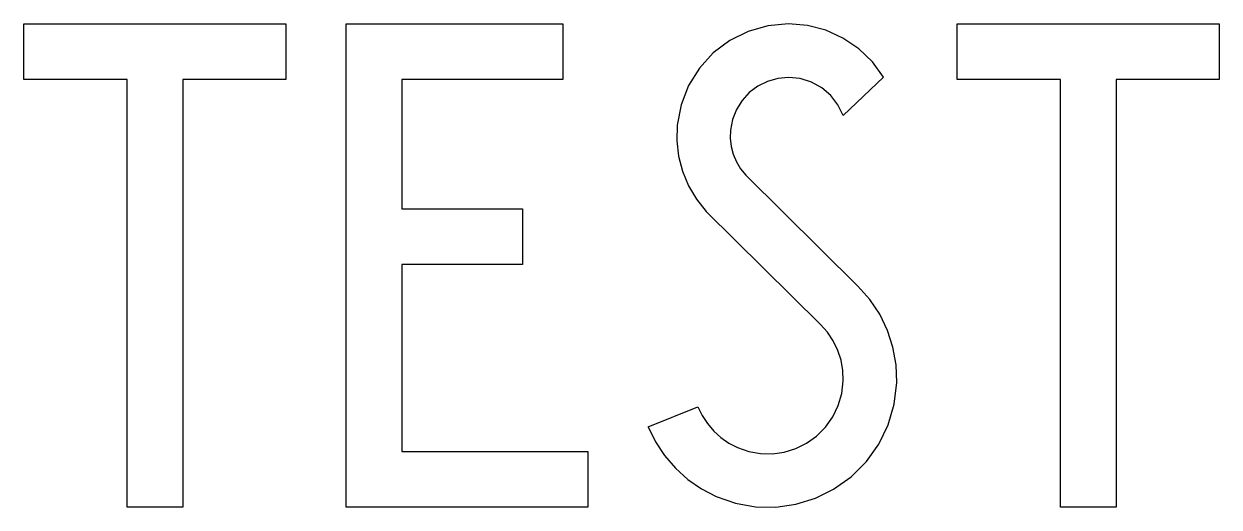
# Model space of a CAD drawing. Header units: metres. Extents: x 5 to 14.89, y 0.5 to 4.5.
import ezdxf

# ---------------------------------------------------------------- set-up
doc = ezdxf.new("R2010")
doc.units = ezdxf.units.M

msp = doc.modelspace()

# ---------------------------------------------------------------- linework, layer by layer
at = {"layer": 'MCD_Layer_0'}
for p, q in [((5, 4.039997), (5, 4.5)), ((5, 4.5), (7.167995, 4.5)), ((7.167995, 4.5), (7.167995, 4.039997)), ((7.667995, 0.5), (7.667995, 4.5)), ((7.667995, 4.5), (9.459995, 4.5)), ((9.459995, 4.5), (9.459995, 4.040005)), ((11.158594, 4.484267), (10.994689, 4.437679)), ((11.328264, 4.5), (11.158594, 4.484267)), ((11.48459, 4.486688), (11.328264, 4.5)), ((11.636421, 4.447159), (11.48459, 4.486688)), ((12.724662, 4.039997), (12.724662, 4.5)), ((12.724662, 4.5), (14.892658, 4.5)), ((14.892658, 4.5), (14.892658, 4.039997)), ((10.842109, 4.361817), (10.706033, 4.259255)), ((10.994689, 4.437679), (10.842109, 4.361817)), ((11.779392, 4.382551), (11.636421, 4.447159)), ((11.909394, 4.29472), (11.779392, 4.382551)), ((10.706033, 4.259255), (10.591079, 4.133474)), ((12.022691, 4.18619), (11.909394, 4.29472)), ((12.116027, 4.060082), (12.022691, 4.18619)), ((10.591079, 4.133474), (10.501145, 3.988742)), ((11.328264, 4.056999), (11.239888, 4.048717)), ((11.425306, 4.047198), (11.328264, 4.056999)), ((12.116027, 4.060082), (11.780501, 3.742666)), ((5.855999, 4.039997), (5, 4.039997)), ((5.855999, 0.5), (5.855999, 4.039997)), ((7.167995, 4.039997), (6.315998, 4.039997)), ((6.315998, 4.039997), (6.315998, 0.5)), ((9.459995, 4.040005), (8.127995, 4.040005)), ((8.127995, 4.040005), (8.127995, 2.968002)), ((10.501145, 3.988742), (10.439286, 3.829969)), ((11.075065, 3.984821), (11.004199, 3.931371)), ((11.154525, 4.024383), (11.075065, 3.984821)), ((11.239888, 4.048717), (11.154525, 4.024383)), ((11.518387, 4.018062), (11.425306, 4.047198)), ((11.603698, 3.970783), (11.518387, 4.018062)), ((11.677744, 3.907299), (11.603698, 3.970783)), ((13.580661, 4.039997), (12.724662, 4.039997)), ((13.580661, 0.5), (13.580661, 4.039997)), ((14.892658, 4.039997), (14.04066, 4.039997)), ((14.04066, 4.039997), (14.04066, 0.5)), ((10.944324, 3.865842), (10.897469, 3.790453)), ((11.004199, 3.931371), (10.944324, 3.865842)), ((11.737493, 3.830208), (11.677744, 3.907299)), ((10.439286, 3.829969), (10.407598, 3.662543)), ((10.897469, 3.790453), (10.865219, 3.707755)), ((11.780501, 3.742666), (11.737493, 3.830208)), ((10.407598, 3.662543), (10.404472, 3.53323)), ((10.865219, 3.707755), (10.848666, 3.620549)), ((10.848666, 3.620549), (10.84702, 3.553145)), ((10.404472, 3.53323), (10.419344, 3.404737)), ((10.84702, 3.553145), (10.854784, 3.48617)), ((10.854784, 3.48617), (10.871807, 3.420931)), ((10.419344, 3.404737), (10.451926, 3.279557)), ((10.871807, 3.420931), (10.897758, 3.358701)), ((10.451926, 3.279557), (10.501586, 3.160118)), ((10.897758, 3.358701), (10.932128, 3.300695)), ((10.932128, 3.300695), (10.974248, 3.248047)), ((10.974248, 3.248047), (11.903775, 2.328537)), ((10.501586, 3.160118), (10.56736, 3.048738)), ((8.127995, 2.968002), (9.127995, 2.968002)), ((9.127995, 2.968002), (9.127995, 2.507999)), ((10.56736, 3.048738), (10.647972, 2.947578)), ((11.59406, 2.011508), (10.647972, 2.947578)), ((9.127995, 2.507999), (8.127995, 2.507999)), ((8.127995, 2.507999), (8.127995, 0.960003)), ((12.001819, 2.218416), (11.903775, 2.328537)), ((12.083772, 2.095848), (12.001819, 2.218416)), ((12.148076, 1.963167), (12.083772, 2.095848)), ((11.65142, 1.94701), (11.59406, 2.011508)), ((11.699379, 1.875247), (11.65142, 1.94701)), ((12.193506, 1.822898), (12.148076, 1.963167)), ((11.737029, 1.797577), (11.699379, 1.875247)), ((11.763657, 1.715473), (11.737029, 1.797577)), ((12.219198, 1.677712), (12.193506, 1.822898)), ((11.778757, 1.63049), (11.763657, 1.715473)), ((11.782044, 1.544239), (11.778757, 1.63049)), ((12.224662, 1.530371), (12.219198, 1.677712)), ((11.76993, 1.440785), (11.782044, 1.544239)), ((12.204011, 1.353362), (12.224662, 1.530371)), ((11.740776, 1.340787), (11.76993, 1.440785)), ((10.167995, 1.165186), (10.579017, 1.330444)), ((10.579017, 1.330444), (10.613886, 1.258113)), ((11.695395, 1.247032), (11.740776, 1.340787)), ((12.154195, 1.182257), (12.204011, 1.353362)), ((10.613886, 1.258113), (10.657765, 1.190864)), ((10.657765, 1.190864), (10.709924, 1.129815)), ((11.635051, 1.162132), (11.695395, 1.247032)), ((10.167995, 1.165186), (10.227671, 1.041176)), ((10.709924, 1.129815), (10.7695, 1.075977)), ((11.476568, 1.028047), (11.561424, 1.088453)), ((11.561424, 1.088453), (11.635051, 1.162132)), ((12.076605, 1.021825), (12.154195, 1.182257)), ((10.227671, 1.041176), (10.302812, 0.925879)), ((10.7695, 1.075977), (10.835502, 1.030246)), ((10.835502, 1.030246), (10.906836, 0.993378)), ((10.906836, 0.993378), (11.000081, 0.961141)), ((11.387919, 0.984741), (11.476568, 1.028047)), ((11.973403, 0.87654), (12.076605, 1.021825)), ((8.127995, 0.960003), (9.667995, 0.960003)), ((9.667995, 0.960003), (9.667995, 0.5)), ((10.302812, 0.925879), (10.392169, 0.821214)), ((11.000081, 0.961141), (11.097229, 0.943924)), ((11.097229, 0.943924), (11.195874, 0.942153)), ((11.195874, 0.942153), (11.293576, 0.955872)), ((11.293576, 0.955872), (11.387919, 0.984741)), ((10.392169, 0.821214), (10.494256, 0.728921)), ((11.847467, 0.750451), (11.973403, 0.87654)), ((10.494256, 0.728921), (10.607373, 0.650536)), ((11.702306, 0.647073), (11.847467, 0.750451)), ((10.607373, 0.650536), (10.729638, 0.587364)), ((11.551021, 0.572965), (11.702306, 0.647073)), ((6.315998, 0.5), (5.855999, 0.5)), ((9.667995, 0.5), (7.667995, 0.5)), ((10.729638, 0.587364), (10.888851, 0.532317)), ((10.888851, 0.532317), (11.054733, 0.502953)), ((11.054733, 0.502953), (11.223168, 0.5)), ((11.223168, 0.5), (11.389977, 0.523532)), ((11.389977, 0.523532), (11.551021, 0.572965)), ((14.04066, 0.5), (13.580661, 0.5))]:
    msp.add_line(p, q, dxfattribs=at)

doc.saveas('drawing.dxf')
